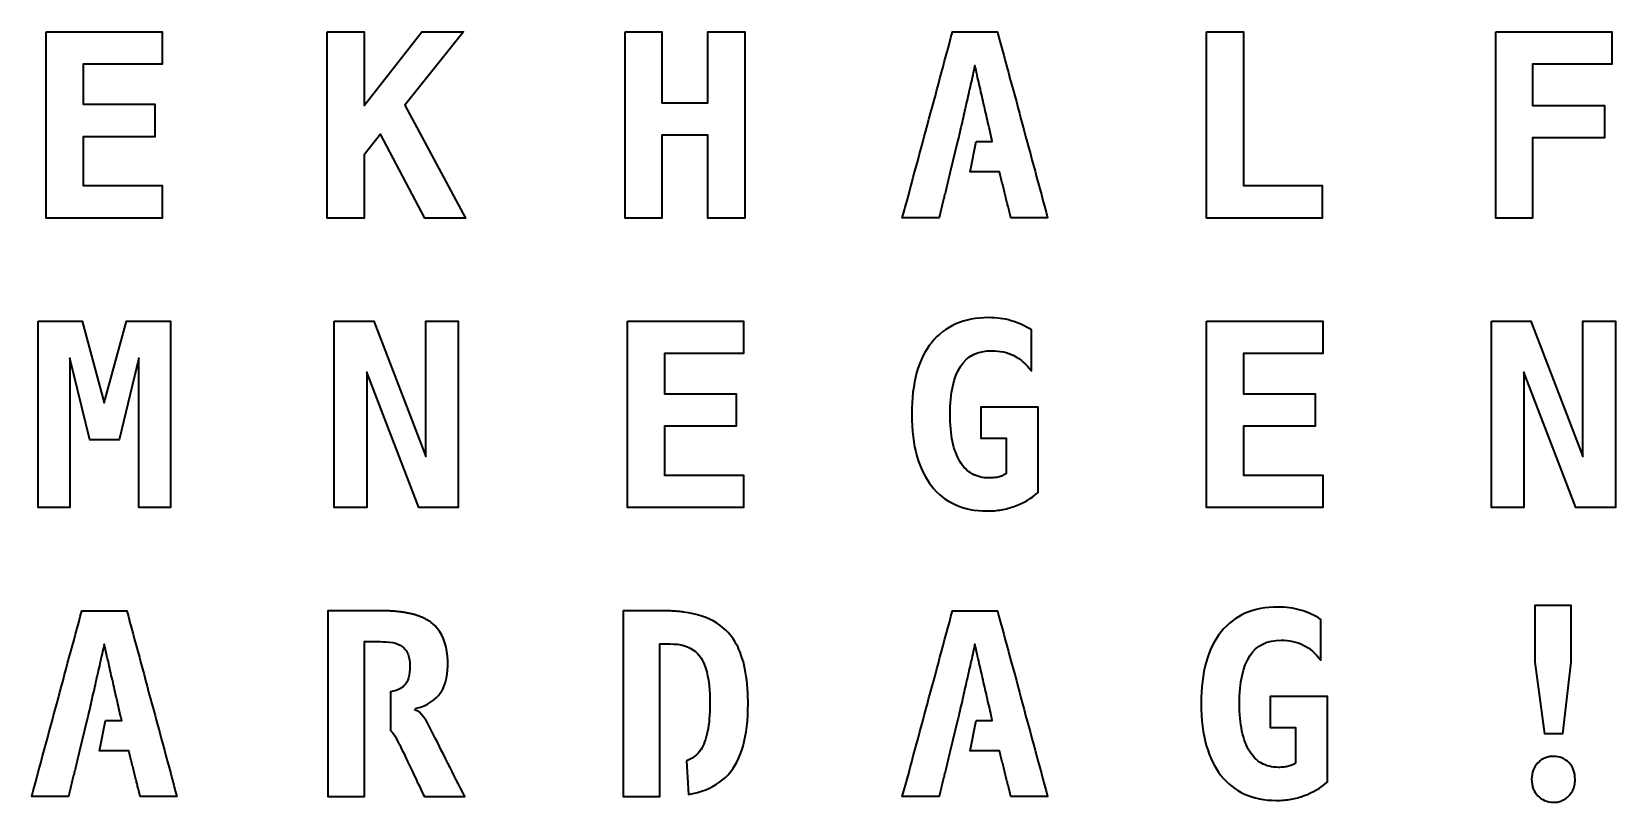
# Model space of a CAD drawing. Header units: inches. Extents: x 0 to 250, y -252 to 91.
# Drawn here: x 139.9 to 249.2, y -151.8 to -98.6 of the extents above; entities that cross this region are included whole.
import ezdxf

# ---------------------------------------------------------------- set-up
doc = ezdxf.new("R2010")
doc.units = ezdxf.units.IN
doc.header["$MEASUREMENT"] = 0
doc.layers.add('01_SNIJLIJNEN', color=7, linetype='Continuous')

# ---------------------------------------------------------------- blocks, each defined once
blk = doc.blocks.new('block 5')
at = {"layer": '01_SNIJLIJNEN', "color": 250, "lineweight": 35, "true_color": 0x1d1d1b}
for points in [[(160.35, -98.62), (162.89, -98.62), (162.89, -103.7), (166.87, -98.62), (169.75, -98.62), (165.69, -103.68), (169.89, -111.48), (167.07, -111.48), (164.02, -105.69), (162.89, -107.12), (162.89, -111.48), (160.35, -111.48), (160.35, -98.62)], [(180.9, -98.62), (183.44, -98.62), (183.44, -103.52), (186.62, -103.52), (186.62, -98.62), (189.16, -98.62), (189.16, -111.48), (186.62, -111.48), (186.62, -105.76), (183.44, -105.76), (183.44, -111.48), (180.9, -111.48), (180.9, -98.62)], [(205.12, -106.2), (205.2, -106.2), (205.27, -106.2), (205.35, -106.2), (205.42, -106.2), (205.5, -106.2), (205.57, -106.2), (205.65, -106.2), (205.72, -106.2), (205.8, -106.2), (205.87, -106.2), (205.94, -106.2), (206.02, -106.2), (206.09, -106.2), (206.17, -106.2), (206.24, -106.2), (206.21, -106.04), (206.17, -105.87), (206.13, -105.71), (206.09, -105.55), (206.06, -105.38), (206.02, -105.22), (205.98, -105.05), (205.94, -104.89), (205.91, -104.73), (205.87, -104.56), (205.83, -104.4), (205.79, -104.23), (205.76, -104.07), (205.72, -103.91), (205.68, -103.74), (205.64, -103.58), (205.61, -103.41), (205.57, -103.25), (205.53, -103.09), (205.49, -102.92), (205.46, -102.76), (205.42, -102.59), (205.38, -102.43), (205.34, -102.26), (205.3, -102.1), (205.27, -101.94), (205.23, -101.77), (205.19, -101.61), (205.15, -101.44), (205.12, -101.28), (205.08, -101.12), (205.04, -100.95), (205, -101.12), (204.97, -101.28), (204.93, -101.44), (204.89, -101.61), (204.86, -101.77), (204.82, -101.94), (204.78, -102.1), (204.74, -102.26), (204.71, -102.43), (204.67, -102.59), (204.63, -102.76), (204.59, -102.92), (204.56, -103.09), (204.52, -103.25), (204.48, -103.41), (204.44, -103.58), (204.41, -103.74), (204.37, -103.91), (204.33, -104.07), (204.3, -104.23), (204.26, -104.4), (204.22, -104.56), (204.18, -104.73), (204.15, -104.89), (204.11, -105.05), (204.07, -105.22), (204.03, -105.38), (204, -105.55), (203.96, -105.71), (203.92, -105.87), (203.88, -106.04), (203.85, -106.2), (203.34, -108.29), (203.32, -108.39), (203.29, -108.49), (203.27, -108.59), (203.24, -108.69), (203.22, -108.78), (203.2, -108.88), (203.17, -108.98), (203.15, -109.08), (203.12, -109.18), (203.1, -109.28), (203.07, -109.38), (203.05, -109.48), (203.03, -109.58), (203, -109.68), (202.98, -109.78), (202.95, -109.87), (202.93, -109.97), (202.91, -110.07), (202.88, -110.17), (202.86, -110.27), (202.83, -110.37), (202.81, -110.47), (202.78, -110.57), (202.76, -110.67), (202.74, -110.77), (202.71, -110.87), (202.69, -110.96), (202.66, -111.06), (202.64, -111.16), (202.62, -111.26), (202.59, -111.36), (202.57, -111.46), (202.49, -111.46), (202.41, -111.46), (202.33, -111.46), (202.25, -111.46), (202.17, -111.46), (202.09, -111.46), (202.01, -111.46), (201.93, -111.46), (201.85, -111.46), (201.78, -111.46), (201.7, -111.46), (201.62, -111.46), (201.54, -111.46), (201.46, -111.46), (201.38, -111.46), (201.3, -111.46), (201.22, -111.46), (201.14, -111.46), (201.06, -111.46), (200.98, -111.46), (200.9, -111.46), (200.83, -111.46), (200.75, -111.46), (200.67, -111.46), (200.59, -111.46), (200.51, -111.46), (200.43, -111.46), (200.35, -111.46), (200.27, -111.46), (200.19, -111.46), (200.11, -111.46), (200.03, -111.46), (200.14, -111.06), (200.25, -110.66), (200.36, -110.26), (200.47, -109.86), (200.57, -109.46), (200.68, -109.05), (200.79, -108.65), (200.9, -108.25), (201.01, -107.85), (201.12, -107.45), (201.22, -107.05), (201.33, -106.65), (201.44, -106.25), (201.55, -105.85), (201.66, -105.45), (201.76, -105.05), (201.87, -104.65), (201.98, -104.24), (202.09, -103.84), (202.2, -103.44), (202.31, -103.04), (202.41, -102.64), (202.52, -102.24), (202.63, -101.84), (202.74, -101.44), (202.85, -101.04), (202.95, -100.64), (203.06, -100.24), (203.17, -99.84), (203.28, -99.43), (203.39, -99.03), (203.5, -98.63), (203.59, -98.63), (203.69, -98.63), (203.79, -98.63), (203.88, -98.63), (203.98, -98.63), (204.08, -98.63), (204.17, -98.63), (204.27, -98.63), (204.37, -98.63), (204.46, -98.63), (204.56, -98.63), (204.66, -98.63), (204.76, -98.63), (204.85, -98.63), (204.95, -98.63), (205.05, -98.63), (205.14, -98.63), (205.24, -98.63), (205.34, -98.63), (205.43, -98.63), (205.53, -98.63), (205.63, -98.63), (205.72, -98.63), (205.82, -98.63), (205.92, -98.63), (206.02, -98.63), (206.11, -98.63), (206.21, -98.63), (206.31, -98.63), (206.4, -98.63), (206.5, -98.63), (206.6, -98.63), (206.7, -99.03), (206.81, -99.43), (206.92, -99.84), (207.03, -100.24), (207.14, -100.64), (207.25, -101.04), (207.35, -101.44), (207.46, -101.84), (207.57, -102.24), (207.68, -102.64), (207.79, -103.04), (207.9, -103.44), (208, -103.84), (208.11, -104.24), (208.22, -104.65), (208.33, -105.05), (208.44, -105.45), (208.54, -105.85), (208.65, -106.25), (208.76, -106.65), (208.87, -107.05), (208.98, -107.45), (209.09, -107.85), (209.19, -108.25), (209.3, -108.65), (209.41, -109.05), (209.52, -109.46), (209.63, -109.86), (209.73, -110.26), (209.84, -110.66), (209.95, -111.06), (210.06, -111.46), (209.98, -111.46), (209.9, -111.46), (209.82, -111.46), (209.74, -111.46), (209.66, -111.46), (209.58, -111.46), (209.5, -111.46), (209.43, -111.46), (209.35, -111.46), (209.27, -111.46), (209.19, -111.46), (209.11, -111.46), (209.03, -111.46), (208.95, -111.46), (208.87, -111.46), (208.79, -111.46), (208.71, -111.46), (208.63, -111.46), (208.55, -111.46), (208.47, -111.46), (208.4, -111.46), (208.32, -111.46), (208.24, -111.46), (208.16, -111.46), (208.08, -111.46), (208, -111.46), (207.92, -111.46), (207.84, -111.46), (207.76, -111.46), (207.68, -111.46), (207.6, -111.46), (207.52, -111.46), (207.5, -111.36), (207.48, -111.26), (207.45, -111.16), (207.43, -111.06), (207.4, -110.96), (207.38, -110.87), (207.35, -110.77), (207.33, -110.67), (207.3, -110.57), (207.28, -110.47), (207.25, -110.37), (207.23, -110.27), (207.2, -110.17), (207.18, -110.07), (207.15, -109.97), (207.13, -109.87), (207.1, -109.78), (207.08, -109.68), (207.06, -109.58), (207.03, -109.48), (207.01, -109.38), (206.98, -109.28), (206.96, -109.18), (206.93, -109.08), (206.91, -108.98), (206.88, -108.88), (206.86, -108.78), (206.83, -108.69), (206.81, -108.59), (206.78, -108.49), (206.76, -108.39), (206.73, -108.29), (206.63, -108.29), (206.52, -108.29), (206.42, -108.29), (206.31, -108.29), (206.2, -108.29), (206.1, -108.29), (205.99, -108.29), (205.89, -108.29), (205.78, -108.29), (205.67, -108.29), (205.57, -108.29), (205.46, -108.29), (205.36, -108.29), (205.25, -108.29), (205.14, -108.29), (205.04, -108.29), (204.93, -108.29), (204.83, -108.29), (204.72, -108.29), (205.12, -106.2)], [(221.03, -98.62), (223.57, -98.62), (223.57, -109.24), (229, -109.24), (229, -111.48), (221.03, -111.48), (221.03, -98.62)], [(240.98, -98.62), (248.99, -98.62), (248.99, -100.86), (243.52, -100.86), (243.52, -103.72), (248.5, -103.72), (248.5, -105.95), (243.52, -105.95), (243.52, -111.48), (240.98, -111.48), (240.98, -98.62)], [(160.83, -118.59), (163.56, -118.59), (167.14, -127.93), (167.14, -118.59), (169.38, -118.59), (169.38, -131.45), (166.67, -131.45), (163.07, -122.1), (163.07, -131.45), (160.83, -131.45), (160.83, -118.59)], [(181.07, -118.59), (189.08, -118.59), (189.08, -120.83), (183.61, -120.83), (183.61, -123.6), (188.56, -123.6), (188.56, -125.84), (183.61, -125.84), (183.61, -129.21), (189.08, -129.21), (189.08, -131.45), (181.07, -131.45), (181.07, -118.59)], [(221.03, -118.59), (229.04, -118.59), (229.04, -120.83), (223.57, -120.83), (223.57, -123.6), (228.52, -123.6), (228.52, -125.84), (223.57, -125.84), (223.57, -129.21), (229.04, -129.21), (229.04, -131.45), (221.03, -131.45), (221.03, -118.59)], [(240.68, -118.59), (243.41, -118.59), (247, -127.93), (247, -118.59), (249.24, -118.59), (249.24, -131.45), (246.52, -131.45), (242.92, -122.1), (242.92, -131.45), (240.68, -131.45), (240.68, -118.59)], [(205.12, -146.14), (205.2, -146.14), (205.27, -146.14), (205.35, -146.14), (205.42, -146.14), (205.5, -146.14), (205.57, -146.14), (205.65, -146.14), (205.72, -146.14), (205.8, -146.14), (205.87, -146.14), (205.94, -146.14), (206.02, -146.14), (206.09, -146.14), (206.17, -146.14), (206.24, -146.14), (206.21, -145.98), (206.17, -145.81), (206.13, -145.65), (206.09, -145.49), (206.06, -145.32), (206.02, -145.16), (205.98, -144.99), (205.94, -144.83), (205.91, -144.67), (205.87, -144.5), (205.83, -144.34), (205.79, -144.17), (205.76, -144.01), (205.72, -143.85), (205.68, -143.68), (205.64, -143.52), (205.61, -143.35), (205.57, -143.19), (205.53, -143.03), (205.49, -142.86), (205.46, -142.7), (205.42, -142.53), (205.38, -142.37), (205.34, -142.21), (205.3, -142.04), (205.27, -141.88), (205.23, -141.71), (205.19, -141.55), (205.15, -141.39), (205.12, -141.22), (205.08, -141.06), (205.04, -140.89), (205, -141.06), (204.97, -141.22), (204.93, -141.39), (204.89, -141.55), (204.86, -141.71), (204.82, -141.88), (204.78, -142.04), (204.74, -142.21), (204.71, -142.37), (204.67, -142.53), (204.63, -142.7), (204.59, -142.86), (204.56, -143.03), (204.52, -143.19), (204.48, -143.35), (204.44, -143.52), (204.41, -143.68), (204.37, -143.85), (204.33, -144.01), (204.3, -144.17), (204.26, -144.34), (204.22, -144.5), (204.18, -144.67), (204.15, -144.83), (204.11, -144.99), (204.07, -145.16), (204.03, -145.32), (204, -145.49), (203.96, -145.65), (203.92, -145.81), (203.88, -145.98), (203.85, -146.14), (203.34, -148.23), (203.32, -148.33), (203.29, -148.43), (203.27, -148.53), (203.24, -148.63), (203.22, -148.73), (203.2, -148.82), (203.17, -148.92), (203.15, -149.02), (203.12, -149.12), (203.1, -149.22), (203.07, -149.32), (203.05, -149.42), (203.03, -149.52), (203, -149.62), (202.98, -149.72), (202.95, -149.82), (202.93, -149.91), (202.91, -150.01), (202.88, -150.11), (202.86, -150.21), (202.83, -150.31), (202.81, -150.41), (202.78, -150.51), (202.76, -150.61), (202.74, -150.71), (202.71, -150.81), (202.69, -150.91), (202.66, -151), (202.64, -151.1), (202.62, -151.2), (202.59, -151.3), (202.57, -151.4), (202.49, -151.4), (202.41, -151.4), (202.33, -151.4), (202.25, -151.4), (202.17, -151.4), (202.09, -151.4), (202.01, -151.4), (201.93, -151.4), (201.85, -151.4), (201.78, -151.4), (201.7, -151.4), (201.62, -151.4), (201.54, -151.4), (201.46, -151.4), (201.38, -151.4), (201.3, -151.4), (201.22, -151.4), (201.14, -151.4), (201.06, -151.4), (200.98, -151.4), (200.9, -151.4), (200.83, -151.4), (200.75, -151.4), (200.67, -151.4), (200.59, -151.4), (200.51, -151.4), (200.43, -151.4), (200.35, -151.4), (200.27, -151.4), (200.19, -151.4), (200.11, -151.4), (200.03, -151.4), (200.14, -151), (200.25, -150.6), (200.36, -150.2), (200.47, -149.8), (200.57, -149.4), (200.68, -149), (200.79, -148.59), (200.9, -148.19), (201.01, -147.79), (201.12, -147.39), (201.22, -146.99), (201.33, -146.59), (201.44, -146.19), (201.55, -145.79), (201.66, -145.39), (201.76, -144.99), (201.87, -144.59), (201.98, -144.19), (202.09, -143.78), (202.2, -143.38), (202.31, -142.98), (202.41, -142.58), (202.52, -142.18), (202.63, -141.78), (202.74, -141.38), (202.85, -140.98), (202.95, -140.58), (203.06, -140.18), (203.17, -139.78), (203.28, -139.38), (203.39, -138.97), (203.5, -138.57), (203.59, -138.57), (203.69, -138.57), (203.79, -138.57), (203.88, -138.57), (203.98, -138.57), (204.08, -138.57), (204.17, -138.57), (204.27, -138.57), (204.37, -138.57), (204.46, -138.57), (204.56, -138.57), (204.66, -138.57), (204.76, -138.57), (204.85, -138.57), (204.95, -138.57), (205.05, -138.57), (205.14, -138.57), (205.24, -138.57), (205.34, -138.57), (205.43, -138.57), (205.53, -138.57), (205.63, -138.57), (205.72, -138.57), (205.82, -138.57), (205.92, -138.57), (206.02, -138.57), (206.11, -138.57), (206.21, -138.57), (206.31, -138.57), (206.4, -138.57), (206.5, -138.57), (206.6, -138.57), (206.7, -138.97), (206.81, -139.38), (206.92, -139.78), (207.03, -140.18), (207.14, -140.58), (207.25, -140.98), (207.35, -141.38), (207.46, -141.78), (207.57, -142.18), (207.68, -142.58), (207.79, -142.98), (207.9, -143.38), (208, -143.78), (208.11, -144.19), (208.22, -144.59), (208.33, -144.99), (208.44, -145.39), (208.54, -145.79), (208.65, -146.19), (208.76, -146.59), (208.87, -146.99), (208.98, -147.39), (209.09, -147.79), (209.19, -148.19), (209.3, -148.59), (209.41, -149), (209.52, -149.4), (209.63, -149.8), (209.73, -150.2), (209.84, -150.6), (209.95, -151), (210.06, -151.4), (209.98, -151.4), (209.9, -151.4), (209.82, -151.4), (209.74, -151.4), (209.66, -151.4), (209.58, -151.4), (209.5, -151.4), (209.43, -151.4), (209.35, -151.4), (209.27, -151.4), (209.19, -151.4), (209.11, -151.4), (209.03, -151.4), (208.95, -151.4), (208.87, -151.4), (208.79, -151.4), (208.71, -151.4), (208.63, -151.4), (208.55, -151.4), (208.47, -151.4), (208.4, -151.4), (208.32, -151.4), (208.24, -151.4), (208.16, -151.4), (208.08, -151.4), (208, -151.4), (207.92, -151.4), (207.84, -151.4), (207.76, -151.4), (207.68, -151.4), (207.6, -151.4), (207.52, -151.4), (207.5, -151.3), (207.48, -151.2), (207.45, -151.1), (207.43, -151), (207.4, -150.91), (207.38, -150.81), (207.35, -150.71), (207.33, -150.61), (207.3, -150.51), (207.28, -150.41), (207.25, -150.31), (207.23, -150.21), (207.2, -150.11), (207.18, -150.01), (207.15, -149.91), (207.13, -149.82), (207.1, -149.72), (207.08, -149.62), (207.06, -149.52), (207.03, -149.42), (207.01, -149.32), (206.98, -149.22), (206.96, -149.12), (206.93, -149.02), (206.91, -148.92), (206.88, -148.82), (206.86, -148.73), (206.83, -148.63), (206.81, -148.53), (206.78, -148.43), (206.76, -148.33), (206.73, -148.23), (206.63, -148.23), (206.52, -148.23), (206.42, -148.23), (206.31, -148.23), (206.2, -148.23), (206.1, -148.23), (205.99, -148.23), (205.89, -148.23), (205.78, -148.23), (205.67, -148.23), (205.57, -148.23), (205.46, -148.23), (205.36, -148.23), (205.25, -148.23), (205.14, -148.23), (205.04, -148.23), (204.93, -148.23), (204.83, -148.23), (204.72, -148.23), (205.12, -146.14)], [(243.71, -142.11), (243.71, -138.18), (246.17, -138.18), (246.17, -142.11), (245.58, -147.07), (244.38, -147.07), (243.71, -142.11)]]:
    blk.add_lwpolyline(points, dxfattribs=at)
for points, knots in [([(205.88, -131.69), (205.06, -131.69), (204.32, -131.54), (203.68, -131.25), (203.04, -130.96), (202.49, -130.53), (202.04, -129.96), (201.61, -129.41), (201.28, -128.72), (201.04, -127.91), (200.8, -127.09), (200.68, -126.12), (200.68, -125), (200.68, -123.94), (200.8, -122.99), (201.02, -122.16), (201.25, -121.33), (201.6, -120.63), (202.06, -120.06), (202.98, -118.92), (204.29, -118.35), (205.98, -118.35), (206.27, -118.35), (206.54, -118.36), (206.79, -118.4), (207.04, -118.43), (207.3, -118.49), (207.55, -118.56), (208.04, -118.71), (208.5, -118.92), (208.95, -119.2), (208.95, -119.2), (208.95, -122.02), (208.95, -122.02), (208.6, -121.56), (208.19, -121.21), (207.73, -120.97), (207.27, -120.74), (206.76, -120.63), (206.21, -120.63), (205.24, -120.63), (204.51, -120.99), (204.04, -121.71), (203.57, -122.45), (203.33, -123.55), (203.33, -125), (203.33, -125.72), (203.38, -126.35), (203.5, -126.9), (203.61, -127.45), (203.79, -127.92), (204.02, -128.29), (204.23, -128.65), (204.51, -128.92), (204.84, -129.12), (205.17, -129.31), (205.57, -129.41), (206.03, -129.41), (206.15, -129.41), (206.26, -129.4), (206.39, -129.39), (206.51, -129.38), (206.61, -129.36), (206.71, -129.33), (206.84, -129.3), (206.93, -129.27), (207, -129.23), (207.06, -129.2), (207.12, -129.16), (207.19, -129.11), (207.19, -129.11), (207.19, -126.66), (207.19, -126.66), (207.19, -126.66), (205.45, -126.66), (205.45, -126.66), (205.45, -126.66), (205.45, -124.52), (205.45, -124.52), (205.45, -124.52), (209.41, -124.52), (209.41, -124.52), (209.41, -124.52), (209.41, -130.41), (209.41, -130.41), (208.93, -130.83), (208.39, -131.14), (207.8, -131.36), (207.5, -131.47), (207.19, -131.55), (206.88, -131.61), (206.57, -131.66), (206.24, -131.69), (205.88, -131.69)], [0, 0, 0, 0, 1, 1, 1, 2, 2, 2, 3, 3, 3, 4, 4, 4, 5, 5, 5, 6, 6, 6, 7, 7, 7, 8, 8, 8, 9, 9, 9, 10, 10, 10, 11, 11, 11, 12, 12, 12, 13, 13, 13, 14, 14, 14, 15, 15, 15, 16, 16, 16, 17, 17, 17, 18, 18, 18, 19, 19, 19, 20, 20, 20, 21, 21, 21, 22, 22, 22, 23, 23, 23, 24, 24, 24, 25, 25, 25, 26, 26, 26, 27, 27, 27, 28, 28, 28, 29, 29, 29, 30, 30, 30, 31, 31, 31, 31]), ([(166.36, -145.4), (166.36, -145.4), (166.54, -145.48), (166.54, -145.48), (166.54, -145.48), (166.7, -145.58), (166.7, -145.58), (166.7, -145.58), (166.83, -145.7), (166.83, -145.7), (166.83, -145.7), (166.97, -145.86), (166.97, -145.86), (166.97, -145.86), (167.11, -146.06), (167.11, -146.06), (167.11, -146.06), (167.19, -146.2), (167.19, -146.2), (167.19, -146.2), (167.28, -146.36), (167.28, -146.36), (167.28, -146.36), (167.38, -146.53), (167.38, -146.53), (167.38, -146.53), (167.48, -146.73), (167.48, -146.73), (167.48, -146.73), (167.66, -147.08), (167.66, -147.08), (167.66, -147.08), (167.8, -147.36), (167.8, -147.36), (167.8, -147.36), (167.95, -147.65), (167.95, -147.65), (167.95, -147.65), (168.09, -147.94), (168.09, -147.94), (168.09, -147.94), (168.24, -148.23), (168.24, -148.23), (168.24, -148.23), (168.38, -148.52), (168.38, -148.52), (168.38, -148.52), (168.53, -148.81), (168.53, -148.81), (168.53, -148.81), (168.67, -149.09), (168.67, -149.09), (168.67, -149.09), (168.82, -149.38), (168.82, -149.38), (168.82, -149.38), (168.96, -149.67), (168.96, -149.67), (168.96, -149.67), (169.11, -149.96), (169.11, -149.96), (169.11, -149.96), (169.25, -150.25), (169.25, -150.25), (169.25, -150.25), (169.4, -150.54), (169.4, -150.54), (169.4, -150.54), (169.54, -150.82), (169.54, -150.82), (169.54, -150.82), (169.69, -151.11), (169.69, -151.11), (169.69, -151.11), (169.83, -151.4), (169.83, -151.4), (169.83, -151.4), (167.05, -151.4), (167.05, -151.4), (167.05, -151.4), (166.95, -151.2), (166.95, -151.2), (166.95, -151.2), (166.85, -151), (166.85, -151), (166.85, -151), (166.76, -150.79), (166.76, -150.79), (166.76, -150.79), (166.66, -150.59), (166.66, -150.59), (166.66, -150.59), (166.56, -150.39), (166.56, -150.39), (166.56, -150.39), (166.47, -150.19), (166.47, -150.19), (166.47, -150.19), (166.37, -149.98), (166.37, -149.98), (166.37, -149.98), (166.27, -149.78), (166.27, -149.78), (166.27, -149.78), (166.18, -149.58), (166.18, -149.58), (166.18, -149.58), (166.08, -149.38), (166.08, -149.38), (166.08, -149.38), (165.98, -149.17), (165.98, -149.17), (165.98, -149.17), (165.89, -148.97), (165.89, -148.97), (165.89, -148.97), (165.79, -148.77), (165.79, -148.77), (165.79, -148.77), (165.69, -148.57), (165.69, -148.57), (165.69, -148.57), (165.6, -148.36), (165.6, -148.36), (165.6, -148.36), (165.5, -148.16), (165.5, -148.16), (165.5, -148.16), (165.43, -148.01), (165.43, -148.01), (165.43, -148.01), (165.35, -147.83), (165.35, -147.83), (165.35, -147.83), (165.27, -147.69), (165.27, -147.69), (165.27, -147.69), (165.18, -147.52), (165.18, -147.52), (165.18, -147.52), (165.09, -147.36), (165.09, -147.36), (165.09, -147.36), (165, -147.21), (165, -147.21), (165, -147.21), (164.91, -147.07), (164.91, -147.07), (164.91, -147.07), (164.82, -146.95), (164.82, -146.95), (164.82, -146.95), (164.72, -146.84), (164.72, -146.84), (164.72, -146.84), (164.7, -144.16), (164.7, -144.16), (164.7, -144.16), (164.91, -144.12), (164.91, -144.12), (164.91, -144.12), (165.1, -144.07), (165.1, -144.07), (165.1, -144.07), (165.27, -144.01), (165.27, -144.01), (165.27, -144.01), (165.41, -143.93), (165.41, -143.93), (165.41, -143.93), (165.55, -143.84), (165.55, -143.84), (165.55, -143.84), (165.65, -143.74), (165.65, -143.74), (165.65, -143.74), (165.75, -143.63), (165.75, -143.63), (165.75, -143.63), (165.83, -143.5), (165.83, -143.5), (165.83, -143.5), (165.9, -143.36), (165.9, -143.36), (165.9, -143.36), (165.96, -143.2), (165.96, -143.2), (165.96, -143.2), (166, -143.02), (166, -143.02), (166, -143.02), (166.03, -142.81), (166.03, -142.81), (166.03, -142.81), (166.05, -142.6), (166.05, -142.6), (166.05, -142.6), (166.05, -142.39), (166.05, -142.39), (166.05, -142.39), (166.04, -142.17), (166.04, -142.17), (166.04, -142.17), (166.01, -141.96), (166.01, -141.96), (166.01, -141.96), (165.98, -141.77), (165.98, -141.77), (165.98, -141.77), (165.92, -141.6), (165.92, -141.6), (165.92, -141.6), (165.86, -141.45), (165.86, -141.45), (165.86, -141.45), (165.78, -141.31), (165.78, -141.31), (165.78, -141.31), (165.73, -141.25), (165.73, -141.25), (165.73, -141.25), (165.63, -141.13), (165.63, -141.13), (165.63, -141.13), (165.51, -141.04), (165.51, -141.04), (165.51, -141.04), (165.38, -140.95), (165.38, -140.95), (165.38, -140.95), (165.22, -140.88), (165.22, -140.88), (165.22, -140.88), (165.05, -140.82), (165.05, -140.82), (165.05, -140.82), (164.86, -140.77), (164.86, -140.77), (164.86, -140.77), (164.65, -140.74), (164.65, -140.74), (164.65, -140.74), (164.42, -140.71), (164.42, -140.71), (164.42, -140.71), (164.17, -140.71), (164.17, -140.71), (164.17, -140.71), (164, -140.7), (164, -140.7), (164, -140.7), (163.92, -140.7), (163.92, -140.7), (163.92, -140.7), (162.91, -140.7), (162.91, -140.7), (162.91, -140.7), (162.91, -144.2), (162.91, -144.2), (162.91, -144.2), (162.91, -145.27), (162.91, -145.27), (162.91, -145.27), (162.91, -146.33), (162.91, -146.33), (162.91, -146.33), (162.91, -151.4), (162.91, -151.4), (162.91, -151.4), (160.38, -151.4), (160.38, -151.4), (160.38, -151.4), (160.38, -138.57), (160.38, -138.57), (160.38, -138.57), (163.35, -138.57), (163.35, -138.57), (163.35, -138.57), (163.58, -138.57), (163.58, -138.57), (163.58, -138.57), (163.81, -138.57), (163.81, -138.57), (163.81, -138.57), (164.04, -138.57), (164.04, -138.57), (164.14, -138.57), (164.24, -138.58), (164.34, -138.58), (164.44, -138.58), (164.54, -138.58), (164.64, -138.59), (164.73, -138.59), (164.83, -138.6), (164.92, -138.6), (165.01, -138.61), (165.1, -138.62), (165.19, -138.63), (165.28, -138.64), (165.37, -138.65), (165.45, -138.66), (165.54, -138.67), (165.62, -138.68), (165.7, -138.7), (165.78, -138.71), (165.86, -138.73), (165.94, -138.74), (166.02, -138.76), (166.09, -138.77), (166.17, -138.79), (166.24, -138.81), (166.31, -138.83), (166.38, -138.85), (166.45, -138.87), (166.52, -138.89), (166.59, -138.92), (166.66, -138.94), (166.72, -138.96), (166.78, -138.99), (166.85, -139.01), (166.91, -139.04), (166.97, -139.07), (167.03, -139.09), (167.09, -139.12), (167.14, -139.15), (167.2, -139.18), (167.25, -139.21), (167.3, -139.24), (167.36, -139.28), (167.41, -139.31), (167.46, -139.34), (167.5, -139.38), (167.55, -139.41), (167.6, -139.45), (167.6, -139.45), (167.79, -139.62), (167.79, -139.62), (167.79, -139.62), (167.96, -139.82), (167.96, -139.82), (167.96, -139.82), (168.12, -140.03), (168.12, -140.03), (168.12, -140.03), (168.25, -140.26), (168.25, -140.26), (168.25, -140.26), (168.37, -140.52), (168.37, -140.52), (168.37, -140.52), (168.47, -140.79), (168.47, -140.79), (168.47, -140.79), (168.54, -141.08), (168.54, -141.08), (168.54, -141.08), (168.6, -141.38), (168.6, -141.38), (168.6, -141.38), (168.64, -141.7), (168.64, -141.7), (168.64, -141.7), (168.67, -142.03), (168.67, -142.03), (168.67, -142.03), (168.67, -142.35), (168.67, -142.35), (168.67, -142.35), (168.65, -142.69), (168.65, -142.69), (168.65, -142.69), (168.63, -142.93), (168.63, -142.93), (168.63, -142.93), (168.58, -143.23), (168.58, -143.23), (168.58, -143.23), (168.51, -143.5), (168.51, -143.5), (168.51, -143.5), (168.42, -143.75), (168.42, -143.75), (168.42, -143.75), (168.31, -143.98), (168.31, -143.98), (168.31, -143.98), (168.18, -144.2), (168.18, -144.2), (168.18, -144.2), (168.03, -144.41), (168.03, -144.41), (168.03, -144.41), (167.86, -144.59), (167.86, -144.59), (167.86, -144.59), (167.68, -144.75), (167.68, -144.75), (167.68, -144.75), (167.48, -144.89), (167.48, -144.89), (167.48, -144.89), (167.27, -145.02), (167.27, -145.02), (167.27, -145.02), (167.03, -145.13), (167.03, -145.13), (167.03, -145.13), (166.77, -145.22), (166.77, -145.22), (166.77, -145.22), (166.48, -145.29), (166.48, -145.29), (166.48, -145.29), (166.36, -145.4), (166.36, -145.4)], [0, 0, 0, 0, 1, 1, 1, 2, 2, 2, 3, 3, 3, 4, 4, 4, 5, 5, 5, 6, 6, 6, 7, 7, 7, 8, 8, 8, 9, 9, 9, 10, 10, 10, 11, 11, 11, 12, 12, 12, 13, 13, 13, 14, 14, 14, 15, 15, 15, 16, 16, 16, 17, 17, 17, 18, 18, 18, 19, 19, 19, 20, 20, 20, 21, 21, 21, 22, 22, 22, 23, 23, 23, 24, 24, 24, 25, 25, 25, 26, 26, 26, 27, 27, 27, 28, 28, 28, 29, 29, 29, 30, 30, 30, 31, 31, 31, 32, 32, 32, 33, 33, 33, 34, 34, 34, 35, 35, 35, 36, 36, 36, 37, 37, 37, 38, 38, 38, 39, 39, 39, 40, 40, 40, 41, 41, 41, 42, 42, 42, 43, 43, 43, 44, 44, 44, 45, 45, 45, 46, 46, 46, 47, 47, 47, 48, 48, 48, 49, 49, 49, 50, 50, 50, 51, 51, 51, 52, 52, 52, 53, 53, 53, 54, 54, 54, 55, 55, 55, 56, 56, 56, 57, 57, 57, 58, 58, 58, 59, 59, 59, 60, 60, 60, 61, 61, 61, 62, 62, 62, 63, 63, 63, 64, 64, 64, 65, 65, 65, 66, 66, 66, 67, 67, 67, 68, 68, 68, 69, 69, 69, 70, 70, 70, 71, 71, 71, 72, 72, 72, 73, 73, 73, 74, 74, 74, 75, 75, 75, 76, 76, 76, 77, 77, 77, 78, 78, 78, 79, 79, 79, 80, 80, 80, 81, 81, 81, 82, 82, 82, 83, 83, 83, 84, 84, 84, 85, 85, 85, 86, 86, 86, 87, 87, 87, 88, 88, 88, 89, 89, 89, 90, 90, 90, 91, 91, 91, 92, 92, 92, 93, 93, 93, 94, 94, 94, 95, 95, 95, 96, 96, 96, 97, 97, 97, 98, 98, 98, 99, 99, 99, 100, 100, 100, 101, 101, 101, 102, 102, 102, 103, 103, 103, 104, 104, 104, 105, 105, 105, 106, 106, 106, 107, 107, 107, 108, 108, 108, 109, 109, 109, 110, 110, 110, 111, 111, 111, 112, 112, 112, 113, 113, 113, 114, 114, 114, 115, 115, 115, 116, 116, 116, 117, 117, 117, 118, 118, 118, 119, 119, 119, 120, 120, 120, 121, 121, 121, 122, 122, 122, 123, 123, 123, 124, 124, 124, 125, 125, 125, 126, 126, 126, 127, 127, 127, 128, 128, 128, 129, 129, 129, 130, 130, 130, 131, 131, 131, 132, 132, 132, 133, 133, 133, 134, 134, 134, 135, 135, 135, 136, 136, 136, 137, 137, 137, 138, 138, 138, 138]), ([(185.13, -148.93), (185.13, -148.93), (185.26, -148.88), (185.26, -148.88), (185.26, -148.88), (185.39, -148.82), (185.39, -148.82), (185.39, -148.82), (185.52, -148.75), (185.52, -148.75), (185.52, -148.75), (185.63, -148.67), (185.63, -148.67), (185.63, -148.67), (185.74, -148.58), (185.74, -148.58), (185.74, -148.58), (185.85, -148.49), (185.85, -148.49), (185.85, -148.49), (185.94, -148.39), (185.94, -148.39), (185.94, -148.39), (186.03, -148.28), (186.03, -148.28), (186.03, -148.28), (186.12, -148.17), (186.12, -148.17), (186.12, -148.17), (186.19, -148.05), (186.19, -148.05), (186.19, -148.05), (186.26, -147.91), (186.26, -147.91), (186.26, -147.91), (186.33, -147.77), (186.33, -147.77), (186.33, -147.77), (186.39, -147.62), (186.39, -147.62), (186.39, -147.62), (186.45, -147.45), (186.45, -147.45), (186.45, -147.45), (186.5, -147.28), (186.5, -147.28), (186.5, -147.28), (186.55, -147.09), (186.55, -147.09), (186.55, -147.09), (186.59, -146.9), (186.59, -146.9), (186.59, -146.9), (186.63, -146.69), (186.63, -146.69), (186.63, -146.69), (186.66, -146.48), (186.66, -146.48), (186.66, -146.48), (186.69, -146.25), (186.69, -146.25), (186.69, -146.25), (186.71, -146.02), (186.71, -146.02), (186.71, -146.02), (186.73, -145.77), (186.73, -145.77), (186.73, -145.77), (186.74, -145.52), (186.74, -145.52), (186.74, -145.47), (186.74, -145.43), (186.75, -145.38), (186.75, -145.38), (186.75, -145.11), (186.75, -145.11), (186.75, -145.11), (186.75, -144.84), (186.75, -144.84), (186.75, -144.84), (186.75, -144.57), (186.75, -144.57), (186.75, -144.57), (186.74, -144.31), (186.74, -144.31), (186.74, -144.31), (186.72, -144.06), (186.72, -144.06), (186.72, -144.06), (186.69, -143.7), (186.69, -143.7), (186.69, -143.7), (186.65, -143.37), (186.65, -143.37), (186.65, -143.37), (186.59, -143.06), (186.59, -143.06), (186.59, -143.06), (186.53, -142.78), (186.53, -142.78), (186.53, -142.78), (186.45, -142.51), (186.45, -142.51), (186.45, -142.51), (186.36, -142.27), (186.36, -142.27), (186.36, -142.27), (186.26, -142.05), (186.26, -142.05), (186.26, -142.05), (186.15, -141.85), (186.15, -141.85), (186.15, -141.85), (186.03, -141.68), (186.03, -141.68), (186.03, -141.68), (185.9, -141.52), (185.9, -141.52), (185.9, -141.52), (185.75, -141.38), (185.75, -141.38), (185.75, -141.38), (185.58, -141.26), (185.58, -141.26), (185.58, -141.26), (185.4, -141.15), (185.4, -141.15), (185.4, -141.15), (185.2, -141.06), (185.2, -141.06), (185.2, -141.06), (184.99, -140.99), (184.99, -140.99), (184.99, -140.99), (184.76, -140.93), (184.76, -140.93), (184.76, -140.93), (184.52, -140.89), (184.52, -140.89), (184.52, -140.89), (184.26, -140.87), (184.26, -140.87), (184.26, -140.87), (183.98, -140.86), (183.98, -140.86), (183.98, -140.86), (183.3, -140.86), (183.3, -140.86), (183.3, -140.86), (183.3, -141.12), (183.3, -141.12), (183.3, -141.12), (183.3, -141.37), (183.3, -141.37), (183.3, -141.37), (183.3, -141.63), (183.3, -141.63), (183.3, -141.63), (183.3, -141.89), (183.3, -141.89), (183.3, -141.89), (183.3, -142.15), (183.3, -142.15), (183.3, -142.15), (183.3, -142.41), (183.3, -142.41), (183.3, -142.41), (183.3, -142.66), (183.3, -142.66), (183.3, -142.66), (183.3, -142.92), (183.3, -142.92), (183.3, -142.92), (183.3, -143.18), (183.3, -143.18), (183.3, -143.18), (183.3, -143.44), (183.3, -143.44), (183.3, -143.44), (183.3, -143.7), (183.3, -143.7), (183.3, -143.7), (183.3, -143.95), (183.3, -143.95), (183.3, -143.95), (183.3, -144.21), (183.3, -144.21), (183.3, -144.21), (183.3, -144.47), (183.3, -144.47), (183.3, -144.47), (183.3, -144.73), (183.3, -144.73), (183.3, -144.73), (183.3, -144.99), (183.3, -144.99), (183.3, -144.99), (183.3, -145.24), (183.3, -145.24), (183.3, -145.24), (183.3, -145.5), (183.3, -145.5), (183.3, -145.5), (183.3, -145.76), (183.3, -145.76), (183.3, -145.76), (183.3, -146.02), (183.3, -146.02), (183.3, -146.02), (183.3, -146.28), (183.3, -146.28), (183.3, -146.28), (183.3, -146.53), (183.3, -146.53), (183.3, -146.53), (183.3, -146.79), (183.3, -146.79), (183.3, -146.79), (183.3, -147.05), (183.3, -147.05), (183.3, -147.05), (183.3, -147.31), (183.3, -147.31), (183.3, -147.31), (183.3, -147.57), (183.3, -147.57), (183.3, -147.57), (183.3, -147.82), (183.3, -147.82), (183.3, -147.82), (183.3, -148.08), (183.3, -148.08), (183.3, -148.08), (183.3, -148.34), (183.3, -148.34), (183.3, -148.34), (183.3, -148.6), (183.3, -148.6), (183.3, -148.6), (183.3, -148.86), (183.3, -148.86), (183.3, -148.86), (183.3, -149.11), (183.3, -149.11), (183.3, -149.11), (183.29, -151.4), (183.29, -151.4), (183.29, -151.4), (180.76, -151.4), (180.76, -151.4), (180.76, -151.4), (180.76, -138.57), (180.76, -138.57), (180.76, -138.57), (183.48, -138.57), (183.48, -138.57), (183.54, -138.57), (183.61, -138.57), (183.67, -138.57), (183.74, -138.58), (183.8, -138.58), (183.86, -138.58), (183.93, -138.58), (183.99, -138.58), (184.05, -138.59), (184.12, -138.59), (184.18, -138.59), (184.24, -138.6), (184.3, -138.6), (184.36, -138.6), (184.42, -138.61), (184.48, -138.61), (184.54, -138.62), (184.6, -138.63), (184.66, -138.63), (184.71, -138.64), (184.77, -138.64), (184.83, -138.65), (184.89, -138.66), (184.94, -138.67), (184.94, -138.67), (185.27, -138.72), (185.27, -138.72), (185.27, -138.72), (185.59, -138.78), (185.59, -138.78), (185.59, -138.78), (185.9, -138.86), (185.9, -138.86), (185.9, -138.86), (186.19, -138.95), (186.19, -138.95), (186.19, -138.95), (186.46, -139.05), (186.46, -139.05), (186.46, -139.05), (186.72, -139.16), (186.72, -139.16), (186.72, -139.16), (186.97, -139.28), (186.97, -139.28), (186.97, -139.28), (187.21, -139.41), (187.21, -139.41), (187.21, -139.41), (187.43, -139.56), (187.43, -139.56), (187.43, -139.56), (187.63, -139.72), (187.63, -139.72), (187.63, -139.72), (187.83, -139.89), (187.83, -139.89), (187.83, -139.89), (188.01, -140.07), (188.01, -140.07), (188.01, -140.07), (188.13, -140.21), (188.13, -140.21), (188.13, -140.21), (188.25, -140.36), (188.25, -140.36), (188.25, -140.36), (188.36, -140.52), (188.36, -140.52), (188.36, -140.52), (188.47, -140.69), (188.47, -140.69), (188.47, -140.69), (188.57, -140.87), (188.57, -140.87), (188.57, -140.87), (188.67, -141.05), (188.67, -141.05), (188.67, -141.05), (188.76, -141.24), (188.76, -141.24), (188.76, -141.24), (188.84, -141.44), (188.84, -141.44), (188.84, -141.44), (188.92, -141.65), (188.92, -141.65), (188.92, -141.65), (188.99, -141.87), (188.99, -141.87), (188.99, -141.87), (189.06, -142.1), (189.06, -142.1), (189.06, -142.1), (189.12, -142.33), (189.12, -142.33), (189.12, -142.33), (189.17, -142.58), (189.17, -142.58), (189.17, -142.58), (189.22, -142.83), (189.22, -142.83), (189.22, -142.83), (189.26, -143.1), (189.26, -143.1), (189.26, -143.1), (189.3, -143.37), (189.3, -143.37), (189.3, -143.37), (189.33, -143.65), (189.33, -143.65), (189.33, -143.65), (189.35, -143.94), (189.35, -143.94), (189.35, -143.94), (189.37, -144.24), (189.37, -144.24), (189.37, -144.24), (189.38, -144.55), (189.38, -144.55), (189.38, -144.55), (189.39, -144.77), (189.39, -144.77), (189.39, -144.77), (189.39, -144.98), (189.39, -144.98), (189.39, -144.98), (189.38, -145.4), (189.38, -145.4), (189.38, -145.4), (189.37, -145.8), (189.37, -145.8), (189.37, -145.8), (189.34, -146.19), (189.34, -146.19), (189.34, -146.19), (189.3, -146.56), (189.3, -146.56), (189.3, -146.56), (189.25, -146.92), (189.25, -146.92), (189.25, -146.92), (189.19, -147.26), (189.19, -147.26), (189.19, -147.26), (189.12, -147.59), (189.12, -147.59), (189.12, -147.59), (189.04, -147.91), (189.04, -147.91), (189.04, -147.91), (188.95, -148.2), (188.95, -148.2), (188.95, -148.2), (188.85, -148.49), (188.85, -148.49), (188.85, -148.49), (188.73, -148.76), (188.73, -148.76), (188.73, -148.76), (188.61, -149.01), (188.61, -149.01), (188.61, -149.01), (188.48, -149.25), (188.48, -149.25), (188.48, -149.25), (188.33, -149.48), (188.33, -149.48), (188.33, -149.48), (188.17, -149.69), (188.17, -149.69), (188.17, -149.69), (188.01, -149.89), (188.01, -149.89), (188.01, -149.89), (187.83, -150.07), (187.83, -150.07), (187.83, -150.07), (187.63, -150.24), (187.63, -150.24), (187.63, -150.24), (187.42, -150.4), (187.42, -150.4), (187.42, -150.4), (187.2, -150.55), (187.2, -150.55), (187.2, -150.55), (186.97, -150.68), (186.97, -150.68), (186.97, -150.68), (186.72, -150.81), (186.72, -150.81), (186.72, -150.81), (186.46, -150.92), (186.46, -150.92), (186.46, -150.92), (186.18, -151.02), (186.18, -151.02), (186.18, -151.02), (185.89, -151.11), (185.89, -151.11), (185.89, -151.11), (185.59, -151.19), (185.59, -151.19), (185.59, -151.19), (185.27, -151.25), (185.27, -151.25), (185.27, -151.25), (185.13, -148.93), (185.13, -148.93)], [0, 0, 0, 0, 1, 1, 1, 2, 2, 2, 3, 3, 3, 4, 4, 4, 5, 5, 5, 6, 6, 6, 7, 7, 7, 8, 8, 8, 9, 9, 9, 10, 10, 10, 11, 11, 11, 12, 12, 12, 13, 13, 13, 14, 14, 14, 15, 15, 15, 16, 16, 16, 17, 17, 17, 18, 18, 18, 19, 19, 19, 20, 20, 20, 21, 21, 21, 22, 22, 22, 23, 23, 23, 24, 24, 24, 25, 25, 25, 26, 26, 26, 27, 27, 27, 28, 28, 28, 29, 29, 29, 30, 30, 30, 31, 31, 31, 32, 32, 32, 33, 33, 33, 34, 34, 34, 35, 35, 35, 36, 36, 36, 37, 37, 37, 38, 38, 38, 39, 39, 39, 40, 40, 40, 41, 41, 41, 42, 42, 42, 43, 43, 43, 44, 44, 44, 45, 45, 45, 46, 46, 46, 47, 47, 47, 48, 48, 48, 49, 49, 49, 50, 50, 50, 51, 51, 51, 52, 52, 52, 53, 53, 53, 54, 54, 54, 55, 55, 55, 56, 56, 56, 57, 57, 57, 58, 58, 58, 59, 59, 59, 60, 60, 60, 61, 61, 61, 62, 62, 62, 63, 63, 63, 64, 64, 64, 65, 65, 65, 66, 66, 66, 67, 67, 67, 68, 68, 68, 69, 69, 69, 70, 70, 70, 71, 71, 71, 72, 72, 72, 73, 73, 73, 74, 74, 74, 75, 75, 75, 76, 76, 76, 77, 77, 77, 78, 78, 78, 79, 79, 79, 80, 80, 80, 81, 81, 81, 82, 82, 82, 83, 83, 83, 84, 84, 84, 85, 85, 85, 86, 86, 86, 87, 87, 87, 88, 88, 88, 89, 89, 89, 90, 90, 90, 91, 91, 91, 92, 92, 92, 93, 93, 93, 94, 94, 94, 95, 95, 95, 96, 96, 96, 97, 97, 97, 98, 98, 98, 99, 99, 99, 100, 100, 100, 101, 101, 101, 102, 102, 102, 103, 103, 103, 104, 104, 104, 105, 105, 105, 106, 106, 106, 107, 107, 107, 108, 108, 108, 109, 109, 109, 110, 110, 110, 111, 111, 111, 112, 112, 112, 113, 113, 113, 114, 114, 114, 115, 115, 115, 116, 116, 116, 117, 117, 117, 118, 118, 118, 119, 119, 119, 120, 120, 120, 121, 121, 121, 122, 122, 122, 123, 123, 123, 124, 124, 124, 125, 125, 125, 126, 126, 126, 127, 127, 127, 128, 128, 128, 129, 129, 129, 130, 130, 130, 131, 131, 131, 132, 132, 132, 133, 133, 133, 134, 134, 134, 135, 135, 135, 136, 136, 136, 137, 137, 137, 138, 138, 138, 139, 139, 139, 140, 140, 140, 141, 141, 141, 142, 142, 142, 143, 143, 143, 144, 144, 144, 145, 145, 145, 146, 146, 146, 147, 147, 147, 148, 148, 148, 149, 149, 149, 150, 150, 150, 151, 151, 151, 152, 152, 152, 153, 153, 153, 154, 154, 154, 155, 155, 155, 155]), ([(225.85, -151.66), (225.03, -151.66), (224.29, -151.51), (223.65, -151.22), (223.01, -150.93), (222.46, -150.5), (222.02, -149.93), (221.58, -149.38), (221.25, -148.69), (221.01, -147.88), (220.77, -147.06), (220.65, -146.09), (220.65, -144.97), (220.65, -143.91), (220.77, -142.96), (220.99, -142.13), (221.22, -141.31), (221.57, -140.61), (222.03, -140.03), (222.95, -138.89), (224.26, -138.32), (225.95, -138.32), (226.24, -138.32), (226.52, -138.33), (226.76, -138.37), (227.01, -138.4), (227.27, -138.46), (227.52, -138.53), (228.01, -138.68), (228.47, -138.89), (228.92, -139.17), (228.92, -139.17), (228.92, -141.99), (228.92, -141.99), (228.57, -141.53), (228.16, -141.18), (227.7, -140.94), (227.24, -140.71), (226.73, -140.6), (226.18, -140.6), (225.21, -140.6), (224.48, -140.96), (224.01, -141.68), (223.54, -142.42), (223.3, -143.52), (223.3, -144.97), (223.3, -145.69), (223.36, -146.33), (223.47, -146.87), (223.59, -147.42), (223.76, -147.89), (223.99, -148.26), (224.21, -148.62), (224.48, -148.89), (224.81, -149.09), (225.14, -149.28), (225.54, -149.38), (226, -149.38), (226.12, -149.38), (226.24, -149.37), (226.36, -149.36), (226.48, -149.35), (226.59, -149.33), (226.68, -149.3), (226.81, -149.27), (226.9, -149.24), (226.97, -149.2), (227.03, -149.17), (227.09, -149.13), (227.16, -149.08), (227.16, -149.08), (227.16, -146.63), (227.16, -146.63), (227.16, -146.63), (225.42, -146.63), (225.42, -146.63), (225.42, -146.63), (225.42, -144.49), (225.42, -144.49), (225.42, -144.49), (229.38, -144.49), (229.38, -144.49), (229.38, -144.49), (229.38, -150.38), (229.38, -150.38), (228.9, -150.8), (228.36, -151.11), (227.77, -151.33), (227.47, -151.44), (227.17, -151.52), (226.86, -151.58), (226.55, -151.63), (226.21, -151.66), (225.85, -151.66)], [0, 0, 0, 0, 1, 1, 1, 2, 2, 2, 3, 3, 3, 4, 4, 4, 5, 5, 5, 6, 6, 6, 7, 7, 7, 8, 8, 8, 9, 9, 9, 10, 10, 10, 11, 11, 11, 12, 12, 12, 13, 13, 13, 14, 14, 14, 15, 15, 15, 16, 16, 16, 17, 17, 17, 18, 18, 18, 19, 19, 19, 20, 20, 20, 21, 21, 21, 22, 22, 22, 23, 23, 23, 24, 24, 24, 25, 25, 25, 26, 26, 26, 27, 27, 27, 28, 28, 28, 29, 29, 29, 30, 30, 30, 31, 31, 31, 31]), ([(244.96, -151.79), (244.74, -151.79), (244.54, -151.75), (244.36, -151.67), (244.18, -151.59), (244.02, -151.48), (243.89, -151.35), (243.61, -151.07), (243.46, -150.68), (243.46, -150.2), (243.46, -149.73), (243.61, -149.35), (243.89, -149.07), (243.96, -149.01), (244, -148.97), (244.01, -148.95), (244.03, -148.94), (244.05, -148.92), (244.07, -148.9), (244.1, -148.88), (244.13, -148.86), (244.16, -148.84), (244.19, -148.81), (244.23, -148.79), (244.27, -148.78), (244.28, -148.77), (244.31, -148.76), (244.36, -148.74), (244.41, -148.72), (244.45, -148.7), (244.49, -148.69), (244.49, -148.69), (244.71, -148.64), (244.71, -148.64), (244.75, -148.63), (244.79, -148.63), (244.84, -148.63), (244.88, -148.62), (244.93, -148.62), (244.98, -148.62), (245.17, -148.62), (245.36, -148.66), (245.55, -148.73), (245.74, -148.81), (245.9, -148.92), (246.04, -149.06), (246.18, -149.2), (246.29, -149.37), (246.36, -149.57), (246.42, -149.76), (246.46, -149.97), (246.46, -150.21), (246.46, -150.34), (246.44, -150.49), (246.42, -150.63), (246.4, -150.7), (246.39, -150.77), (246.37, -150.82), (246.35, -150.87), (246.32, -150.94), (246.27, -151.02), (246.24, -151.08), (246.2, -151.13), (246.18, -151.17), (246.15, -151.21), (246.1, -151.27), (246.03, -151.34), (245.95, -151.43), (245.87, -151.5), (245.8, -151.55), (245.73, -151.59), (245.64, -151.64), (245.55, -151.68), (245.45, -151.73), (245.35, -151.76), (245.25, -151.77), (245.16, -151.78), (245.06, -151.79), (244.96, -151.79)], [0, 0, 0, 0, 1, 1, 1, 2, 2, 2, 3, 3, 3, 4, 4, 4, 5, 5, 5, 6, 6, 6, 7, 7, 7, 8, 8, 8, 9, 9, 9, 10, 10, 10, 11, 11, 11, 12, 12, 12, 13, 13, 13, 14, 14, 14, 15, 15, 15, 16, 16, 16, 17, 17, 17, 18, 18, 18, 19, 19, 19, 20, 20, 20, 21, 21, 21, 22, 22, 22, 23, 23, 23, 24, 24, 24, 25, 25, 25, 26, 26, 26, 26])]:
    blk.add_open_spline(points, degree=3, knots=knots, dxfattribs=at)
blk = doc.blocks.new('block 3')
at = {"layer": '01_SNIJLIJNEN', "color": 250, "lineweight": 35, "true_color": 0x1d1d1b}
for points in [[(140.95, -98.62), (148.96, -98.62), (148.96, -100.86), (143.5, -100.86), (143.5, -103.63), (148.45, -103.63), (148.45, -105.87), (143.5, -105.87), (143.5, -109.24), (148.96, -109.24), (148.96, -111.48), (140.95, -111.48), (140.95, -98.62)], [(140.39, -118.59), (143.42, -118.59), (144.95, -124.23), (146.48, -118.59), (149.53, -118.59), (149.53, -131.45), (147.34, -131.45), (147.34, -121.15), (145.98, -126.77), (143.96, -126.77), (142.58, -121.15), (142.58, -131.45), (140.39, -131.45), (140.39, -118.59)]]:
    blk.add_lwpolyline(points, dxfattribs=at)
at = {"layer": '01_SNIJLIJNEN'}
blk.add_blockref('block 5', (0, 0), dxfattribs=at)
blk = doc.blocks.new('block 2')
at = {"layer": '01_SNIJLIJNEN', "color": 250, "lineweight": 35, "true_color": 0x1d1d1b}
blk.add_lwpolyline([(145.03, -146.14), (145.11, -146.14), (145.18, -146.14), (145.26, -146.14), (145.33, -146.14), (145.41, -146.14), (145.48, -146.14), (145.56, -146.14), (145.63, -146.14), (145.71, -146.14), (145.78, -146.14), (145.86, -146.14), (145.93, -146.14), (146.01, -146.14), (146.08, -146.14), (146.16, -146.14), (146.12, -145.98), (146.08, -145.81), (146.04, -145.65), (146.01, -145.49), (145.97, -145.32), (145.93, -145.16), (145.89, -144.99), (145.86, -144.83), (145.82, -144.67), (145.78, -144.5), (145.74, -144.34), (145.71, -144.17), (145.67, -144.01), (145.63, -143.85), (145.59, -143.68), (145.56, -143.52), (145.52, -143.35), (145.48, -143.19), (145.44, -143.03), (145.41, -142.86), (145.37, -142.7), (145.33, -142.53), (145.29, -142.37), (145.26, -142.21), (145.22, -142.04), (145.18, -141.88), (145.14, -141.71), (145.11, -141.55), (145.07, -141.39), (145.03, -141.22), (144.99, -141.06), (144.95, -140.89), (144.92, -141.06), (144.88, -141.22), (144.84, -141.39), (144.81, -141.55), (144.77, -141.71), (144.73, -141.88), (144.69, -142.04), (144.66, -142.21), (144.62, -142.37), (144.58, -142.53), (144.54, -142.7), (144.51, -142.86), (144.47, -143.03), (144.43, -143.19), (144.4, -143.35), (144.36, -143.52), (144.32, -143.68), (144.28, -143.85), (144.25, -144.01), (144.21, -144.17), (144.17, -144.34), (144.13, -144.5), (144.1, -144.67), (144.06, -144.83), (144.02, -144.99), (143.98, -145.16), (143.95, -145.32), (143.91, -145.49), (143.87, -145.65), (143.84, -145.81), (143.8, -145.98), (143.76, -146.14), (143.25, -148.23), (143.23, -148.33), (143.21, -148.43), (143.18, -148.53), (143.16, -148.63), (143.13, -148.73), (143.11, -148.82), (143.08, -148.92), (143.06, -149.02), (143.04, -149.12), (143.01, -149.22), (142.99, -149.32), (142.96, -149.42), (142.94, -149.52), (142.92, -149.62), (142.89, -149.72), (142.87, -149.82), (142.84, -149.91), (142.82, -150.01), (142.79, -150.11), (142.77, -150.21), (142.75, -150.31), (142.72, -150.41), (142.7, -150.51), (142.67, -150.61), (142.65, -150.71), (142.63, -150.81), (142.6, -150.91), (142.58, -151), (142.55, -151.1), (142.53, -151.2), (142.5, -151.3), (142.48, -151.4), (142.4, -151.4), (142.32, -151.4), (142.24, -151.4), (142.16, -151.4), (142.08, -151.4), (142.01, -151.4), (141.93, -151.4), (141.85, -151.4), (141.77, -151.4), (141.69, -151.4), (141.61, -151.4), (141.53, -151.4), (141.45, -151.4), (141.37, -151.4), (141.29, -151.4), (141.21, -151.4), (141.13, -151.4), (141.06, -151.4), (140.98, -151.4), (140.9, -151.4), (140.82, -151.4), (140.74, -151.4), (140.66, -151.4), (140.58, -151.4), (140.5, -151.4), (140.42, -151.4), (140.34, -151.4), (140.26, -151.4), (140.18, -151.4), (140.1, -151.4), (140.03, -151.4), (139.95, -151.4), (140.05, -151), (140.16, -150.6), (140.27, -150.2), (140.38, -149.8), (140.49, -149.4), (140.6, -149), (140.7, -148.59), (140.81, -148.19), (140.92, -147.79), (141.03, -147.39), (141.14, -146.99), (141.24, -146.59), (141.35, -146.19), (141.46, -145.79), (141.57, -145.39), (141.68, -144.99), (141.79, -144.59), (141.89, -144.19), (142, -143.78), (142.11, -143.38), (142.22, -142.98), (142.33, -142.58), (142.43, -142.18), (142.54, -141.78), (142.65, -141.38), (142.76, -140.98), (142.87, -140.58), (142.98, -140.18), (143.08, -139.78), (143.19, -139.38), (143.3, -138.97), (143.41, -138.57), (143.51, -138.57), (143.6, -138.57), (143.7, -138.57), (143.8, -138.57), (143.89, -138.57), (143.99, -138.57), (144.09, -138.57), (144.18, -138.57), (144.28, -138.57), (144.38, -138.57), (144.47, -138.57), (144.57, -138.57), (144.67, -138.57), (144.77, -138.57), (144.86, -138.57), (144.96, -138.57), (145.06, -138.57), (145.15, -138.57), (145.25, -138.57), (145.35, -138.57), (145.44, -138.57), (145.54, -138.57), (145.64, -138.57), (145.73, -138.57), (145.83, -138.57), (145.93, -138.57), (146.03, -138.57), (146.12, -138.57), (146.22, -138.57), (146.32, -138.57), (146.41, -138.57), (146.51, -138.57), (146.62, -138.97), (146.73, -139.38), (146.83, -139.78), (146.94, -140.18), (147.05, -140.58), (147.16, -140.98), (147.27, -141.38), (147.38, -141.78), (147.48, -142.18), (147.59, -142.58), (147.7, -142.98), (147.81, -143.38), (147.92, -143.78), (148.02, -144.19), (148.13, -144.59), (148.24, -144.99), (148.35, -145.39), (148.46, -145.79), (148.57, -146.19), (148.67, -146.59), (148.78, -146.99), (148.89, -147.39), (149, -147.79), (149.11, -148.19), (149.21, -148.59), (149.32, -149), (149.43, -149.4), (149.54, -149.8), (149.65, -150.2), (149.76, -150.6), (149.86, -151), (149.97, -151.4), (149.89, -151.4), (149.81, -151.4), (149.73, -151.4), (149.66, -151.4), (149.58, -151.4), (149.5, -151.4), (149.42, -151.4), (149.34, -151.4), (149.26, -151.4), (149.18, -151.4), (149.1, -151.4), (149.02, -151.4), (148.94, -151.4), (148.86, -151.4), (148.78, -151.4), (148.71, -151.4), (148.63, -151.4), (148.55, -151.4), (148.47, -151.4), (148.39, -151.4), (148.31, -151.4), (148.23, -151.4), (148.15, -151.4), (148.07, -151.4), (147.99, -151.4), (147.91, -151.4), (147.83, -151.4), (147.75, -151.4), (147.68, -151.4), (147.6, -151.4), (147.52, -151.4), (147.44, -151.4), (147.41, -151.3), (147.39, -151.2), (147.36, -151.1), (147.34, -151), (147.31, -150.91), (147.29, -150.81), (147.26, -150.71), (147.24, -150.61), (147.22, -150.51), (147.19, -150.41), (147.17, -150.31), (147.14, -150.21), (147.12, -150.11), (147.09, -150.01), (147.07, -149.91), (147.04, -149.82), (147.02, -149.72), (146.99, -149.62), (146.97, -149.52), (146.94, -149.42), (146.92, -149.32), (146.89, -149.22), (146.87, -149.12), (146.85, -149.02), (146.82, -148.92), (146.8, -148.82), (146.77, -148.73), (146.75, -148.63), (146.72, -148.53), (146.7, -148.43), (146.67, -148.33), (146.65, -148.23), (146.54, -148.23), (146.44, -148.23), (146.33, -148.23), (146.22, -148.23), (146.12, -148.23), (146.01, -148.23), (145.91, -148.23), (145.8, -148.23), (145.69, -148.23), (145.59, -148.23), (145.48, -148.23), (145.37, -148.23), (145.27, -148.23), (145.16, -148.23), (145.06, -148.23), (144.95, -148.23), (144.84, -148.23), (144.74, -148.23), (144.63, -148.23), (145.03, -146.14)], dxfattribs=at)
at = {"layer": '01_SNIJLIJNEN'}
blk.add_blockref('block 3', (0, 0), dxfattribs=at)

msp = doc.modelspace()

# ---------------------------------------------------------------- block references
at = {"layer": '01_SNIJLIJNEN'}
msp.add_blockref('block 2', (0, 0), dxfattribs=at)

doc.saveas('drawing.dxf')
